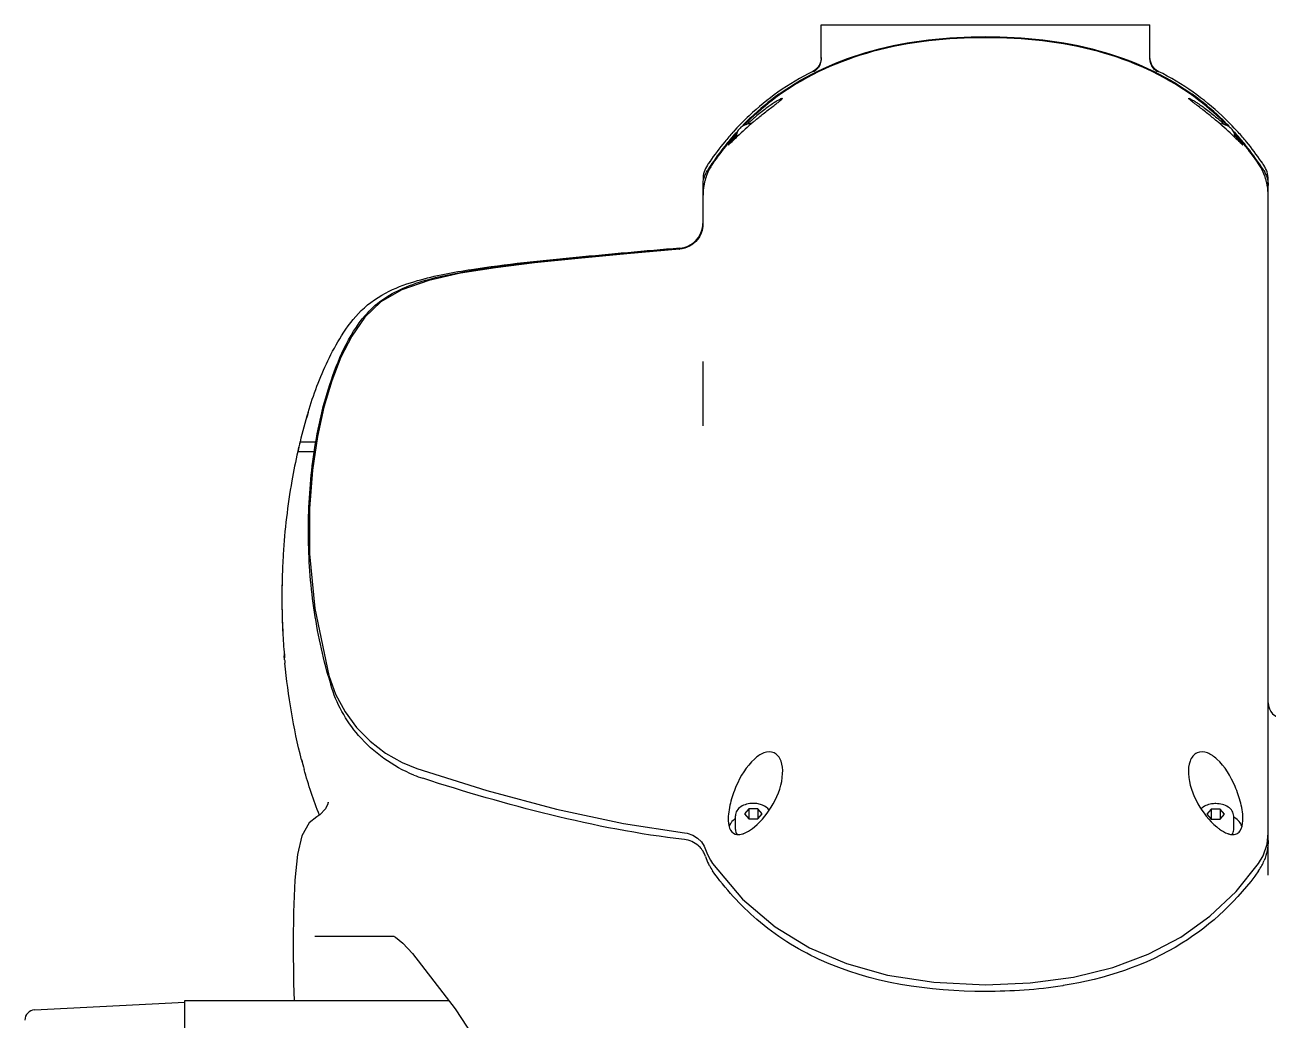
# Model space of a CAD drawing. Header units: millimetres. Extents: x 5828 to 7155, y 123 to 421.
# Drawn here: x 6508.01 to 6520.11, y 297.21 to 306.9 of the extents above; entities that cross this region are included whole.
import ezdxf

# ---------------------------------------------------------------- set-up
doc = ezdxf.new("R2010")
doc.units = ezdxf.units.MM
doc.layers.add('外形图', color=7, linetype='Continuous')

msp = doc.modelspace()

# ---------------------------------------------------------------- linework, layer by layer
at = {"layer": '外形图', "color": 0, "linetype": 'Continuous'}
for p, q in [((6515.7647, 306.5733), (6515.7647, 306.9011)), ((6515.7647, 306.9011), (6518.9648, 306.9011)), ((6518.9648, 306.5733), (6518.9648, 306.9011)), ((6515.748, 306.5132), (6515.7442, 306.5061)), ((6515.6833, 306.4485), (6515.6899, 306.4518)), ((6519.0395, 306.4519), (6519.0461, 306.4486)), ((6519.0461, 306.4485), (6519.0462, 306.4484)), ((6514.9392, 305.8056), (6514.9449, 305.811)), ((6514.9396, 305.8059), (6514.9396, 305.8222)), ((6514.9449, 305.811), (6514.9475, 305.8135)), ((6519.7834, 305.8121), (6519.7867, 305.8089)), ((6519.7867, 305.8089), (6519.7901, 305.8057)), ((6519.7898, 305.8059), (6519.7898, 305.8193)), ((6514.6146, 304.9579), (6514.6146, 305.337)), ((6520.1148, 298.6242), (6520.1148, 305.3962)), ((6514.3864, 304.7259), (6514.3865, 304.7307)), ((6514.3865, 304.7307), (6514.3865, 304.731)), ((6514.6146, 302.9965), (6514.6146, 303.624)), ((6510.7711, 303.1281), (6510.7712, 303.1281)), ((6510.6923, 302.8416), (6510.8468, 302.8416)), ((6510.6703, 302.748), (6510.8242, 302.748)), ((6510.8243, 302.748), (6510.8247, 302.748)), ((6510.6131, 302.4615), (6510.613, 302.4615)), ((6510.5292, 301.7448), (6510.5294, 301.7448)), ((6510.5214, 301.0605), (6510.5218, 301.0605)), ((6510.5265, 300.9611), (6510.5262, 300.9611)), ((6510.5424, 300.7213), (6510.5392, 300.7588)), ((6510.5424, 300.7213), (6510.5409, 300.7377)), ((6510.5422, 300.7389), (6510.5419, 300.7389)), ((6510.7078, 299.7473), (6510.7086, 299.7473)), ((6510.7336, 299.6538), (6510.7328, 299.6538)), ((6511.6867, 299.7188), (6511.8278, 299.6616)), ((6515.0613, 299.2686), (6515.018, 299.2204)), ((6515.0613, 299.2686), (6515.0613, 299.1722)), ((6515.1479, 299.2686), (6515.0613, 299.2686)), ((6515.1479, 299.2686), (6515.1479, 299.1722)), ((6515.1912, 299.2204), (6515.1479, 299.2686)), ((6519.5614, 299.2658), (6519.5181, 299.2176)), ((6519.5614, 299.2658), (6519.5614, 299.1694)), ((6519.648, 299.2658), (6519.5614, 299.2658)), ((6519.648, 299.2658), (6519.648, 299.1694)), ((6519.6913, 299.2176), (6519.648, 299.2658)), ((6510.857, 299.1911), (6510.8556, 299.1904)), ((6513.841, 299.1266), (6514.4346, 299.0366)), ((6514.9296, 299.0672), (6514.9296, 299.2013)), ((6515.018, 299.2204), (6515.0613, 299.1722)), ((6515.0613, 299.1722), (6515.1479, 299.1722)), ((6515.1479, 299.1722), (6515.1912, 299.2204)), ((6519.5181, 299.2176), (6519.5614, 299.1694)), ((6519.5614, 299.1694), (6519.648, 299.1694)), ((6519.648, 299.1694), (6519.6913, 299.2176)), ((6519.7797, 299.0644), (6519.7797, 299.1984)), ((6520.1039, 298.9259), (6520.1148, 299.0327)), ((6514.6258, 298.906), (6514.6398, 298.8721)), ((6514.686, 298.7697), (6514.7077, 298.7361)), ((6514.7077, 298.7361), (6514.7077, 298.7361)), ((6510.6289, 298.2647), (6510.6258, 297.9712)), ((6510.6258, 297.9712), (6510.6258, 297.9713)), ((6511.6078, 298.0258), (6510.8362, 298.0258)), ((6511.6078, 298.0258), (6511.607, 298.0259)), ((6511.6945, 297.9626), (6511.7863, 297.8626)), ((6511.7865, 297.8623), (6511.7863, 297.8626)), ((6517.3647, 297.5564), (6517.7997, 297.5744)), ((6518.1207, 297.548), (6518.1157, 297.5472)), ((6508.1092, 297.3122), (6509.5701, 297.3888)), ((6509.5695, 297.4008), (6509.5695, 296.6131)), ((6512.1429, 297.4008), (6509.5695, 297.4008))]:
    msp.add_line(p, q, dxfattribs=at)
for points in [[(6515.7442, 306.5061), (6515.74, 306.4995), (6515.7357, 306.4932), (6515.7311, 306.4873), (6515.7263, 306.4817), (6515.7213, 306.4764), (6515.7162, 306.4714), (6515.7109, 306.4668), (6515.7055, 306.4625), (6515.7002, 306.4587), (6515.6951, 306.4552), (6515.6902, 306.4523), (6515.6858, 306.4498), (6515.6837, 306.4487), (6515.6833, 306.4485)], [(6515.7647, 306.5733), (6515.7643, 306.563), (6515.7596, 306.5348), (6515.7503, 306.5092), (6515.7375, 306.4872), (6515.7227, 306.4693), (6515.7082, 306.4561), (6515.6976, 306.4484), (6515.6935, 306.4458), (6515.693, 306.4456)], [(6515.7576, 306.5364), (6515.7548, 306.5283), (6515.7516, 306.5206), (6515.748, 306.5132)], [(6515.7647, 306.5819), (6515.7643, 306.5719), (6515.7634, 306.5626), (6515.762, 306.5536), (6515.76, 306.5449), (6515.7576, 306.5364)], [(6519.0364, 306.4456), (6519.0361, 306.4458), (6519.0317, 306.4485), (6519.0213, 306.456), (6519.0078, 306.4681), (6518.9943, 306.4839), (6518.9822, 306.5032), (6518.9727, 306.5251), (6518.9668, 306.5489), (6518.9648, 306.5733)], [(6518.9839, 306.5085), (6518.9793, 306.5175), (6518.9752, 306.527), (6518.9716, 306.537), (6518.9688, 306.5475), (6518.9666, 306.5585), (6518.9653, 306.5699), (6518.9651, 306.5733)], [(6519.0462, 306.4484), (6519.0457, 306.4487), (6519.0432, 306.45), (6519.0375, 306.4533), (6519.0311, 306.4573), (6519.0248, 306.4618), (6519.0185, 306.4668), (6519.0123, 306.4724), (6519.0061, 306.4784), (6519.0002, 306.4851), (6518.9944, 306.4923), (6518.989, 306.5001), (6518.9839, 306.5085)], [(6514.3865, 304.7174), (6513.8738, 304.6717), (6513.3987, 304.6272), (6512.9758, 304.5832), (6512.5962, 304.5365), (6512.2537, 304.4824), (6511.9463, 304.4137), (6511.6844, 304.3224), (6511.4805, 304.2047), (6511.3223, 304.0542), (6511.196, 303.872), (6511.0903, 303.6646), (6511.001, 303.4353), (6510.9249, 303.1795), (6510.8618, 302.8923), (6510.8136, 302.5667), (6510.7851, 302.192), (6510.7856, 301.7517), (6510.8354, 301.2196), (6510.9735, 300.5669)], [(6510.9735, 300.5669), (6511.0393, 300.3841), (6511.1303, 300.2146), (6511.2425, 300.0622), (6511.3741, 299.9276), (6511.5242, 299.8116), (6511.6867, 299.7188)], [(6511.8278, 299.6616), (6512.5097, 299.4484), (6513.1896, 299.2666), (6513.841, 299.1266)], [(6510.9419, 299.2696), (6510.8866, 299.2095), (6510.857, 299.1911)], [(6510.9653, 299.3313), (6510.9654, 299.3333), (6510.9624, 299.3169), (6510.9419, 299.2696)], [(6510.8556, 299.1904), (6510.7822, 299.1322), (6510.7114, 299.0054), (6510.6685, 298.8258), (6510.6421, 298.5757), (6510.6289, 298.2647)], [(6514.4346, 299.0366), (6514.462, 299.0319), (6514.5159, 299.0129), (6514.5619, 298.9839), (6514.5985, 298.9478), (6514.6258, 298.906)], [(6520.0217, 298.7361), (6520.0662, 298.8129), (6520.1039, 298.9259)], [(6514.6399, 298.8721), (6514.6571, 298.8263), (6514.686, 298.7697)], [(6514.7077, 298.7361), (6514.9983, 298.3894), (6515.3155, 298.1199), (6515.6512, 297.916), (6516.0126, 297.7622), (6516.4115, 297.6508), (6516.8626, 297.5806), (6517.3647, 297.5564)], [(6517.7997, 297.5744), (6518.2205, 297.6311), (6518.6038, 297.7251), (6518.9483, 297.8539), (6519.2638, 298.0201), (6519.5483, 298.2231), (6519.8036, 298.465), (6520.0217, 298.7361)], [(6510.6258, 297.9713), (6510.63, 297.5727), (6510.635, 297.4008)], [(6511.6077, 298.0258), (6511.6222, 298.0185), (6511.6945, 297.9626)], [(6511.7865, 297.8623), (6512.2038, 297.3219), (6512.6135, 296.6923), (6512.9341, 296.0659), (6513.1756, 295.4526)]]:
    msp.add_lwpolyline(points, dxfattribs=at)
for centre, radius, start, end in [((6516.89, 304.0495), 2.6854, 116.70156, 125.13991), ((6517.8386, 304.0483), 2.6869, 54.86248, 63.29587), ((6516.8496, 304.1112), 2.6117, 125.19503, 133.13536), ((6516.8591, 304.1273), 2.5823, 125.66081, 133.59849), ((6516.8528, 304.1275), 2.5699, 125.5204, 133.48316), ((6517.8728, 304.1228), 2.576, 46.52743, 54.47334), ((6517.8704, 304.1274), 2.5822, 46.40051, 54.33869), ((6517.8794, 304.1105), 2.6125, 46.87038, 54.80841), ((6516.8892, 304.0703), 2.6686, 133.15463, 137.98391), ((6517.4603, 303.1966), 3.628, 130.50797, 133.83762), ((6516.8808, 304.1047), 2.6137, 133.60014, 135.99839), ((6516.8862, 304.0914), 2.619, 133.46979, 135.46274), ((6516.5108, 304.3776), 2.1377, 131.33537, 133.28318), ((6516.5062, 304.3829), 2.1306, 130.77568, 131.33537), ((6517.4535, 303.2012), 3.6201, 130.24556, 130.47305), ((6518.232, 304.3931), 2.1173, 48.6594, 49.22307), ((6517.3056, 303.2363), 3.5741, 49.49171, 49.75352), ((6517.3102, 303.2418), 3.567, 46.10228, 49.48965), ((6518.2086, 304.3667), 2.1525, 46.57048, 48.65691), ((6517.8494, 304.0977), 2.6102, 44.36311, 46.53451), ((6517.8476, 304.1036), 2.6152, 43.80443, 46.39837), ((6517.8427, 304.0724), 2.6654, 41.97682, 46.85401), ((6516.948, 304.0169), 2.7481, 137.97734, 140.55927), ((6516.9641, 304.0205), 2.7244, 138.36578, 140.86446), ((6516.9574, 304.0343), 2.7178, 138.48232, 140.34347), ((6516.9297, 304.0586), 2.6809, 137.89942, 138.4791), ((6516.928, 304.0523), 2.6763, 137.8667, 138.36092), ((6516.3646, 304.5157), 1.9366, 137.37296, 137.5017), ((6517.7983, 304.0496), 2.6804, 41.58599, 42.14406), ((6517.7997, 304.0587), 2.6809, 41.47665, 42.14301), ((6518.3857, 304.5347), 1.9084, 42.44985, 42.65383), ((6517.7647, 304.02), 2.7252, 39.13243, 41.58145), ((6517.7713, 304.0338), 2.7186, 39.64674, 41.47364), ((6517.7855, 304.0206), 2.7426, 39.436, 41.98306), ((6517.039, 303.9433), 2.865, 140.57938, 145.42174), ((6517.0606, 303.9517), 2.8499, 140.99658, 145.86841), ((6517.0579, 303.9458), 2.8443, 140.88988, 145.71746), ((6516.9872, 304.0094), 2.7566, 140.34038, 140.96865), ((6517.742, 304.0092), 2.7569, 39.03103, 39.64973), ((6517.671, 303.9454), 2.845, 34.28243, 39.10722), ((6517.6686, 303.9516), 2.8501, 34.13003, 39.00304), ((6517.6893, 303.9429), 2.8662, 34.57174, 39.41371), ((6514.8646, 305.3962), 0.25, 146.1924, 180), ((6517.126, 303.8819), 2.9716, 145.39941, 146.19316), ((6517.1855, 303.8657), 3.0016, 145.84649, 147.39809), ((6517.5436, 303.8654), 3.002, 32.60105, 34.15199), ((6517.5928, 303.8749), 2.9843, 33.80677, 34.59613), ((6519.8648, 305.3962), 0.25, 0, 33.80762), ((6515.1679, 305.2433), 0.5533, 170.33288, 180.0301), ((6515.1576, 305.2445), 0.5429, 168.18267, 170.28455), ((6515.1604, 305.2439), 0.5457, 164.52575, 168.17898), ((6519.568, 305.244), 0.5467, 11.76323, 15.43336), ((6519.5653, 305.2434), 0.5495, 9.70968, 11.76471), ((6519.5613, 305.243), 0.5535, 359.99532, 9.68722), ((6514.3632, 304.9758), 0.2514, 348.13901, 355.94608), ((6514.3639, 304.9757), 0.2507, 355.95601, 358.09374), ((6514.3583, 304.9673), 0.2564, 357.92175, 0.00319), ((6514.3641, 304.9753), 0.2505, 286.61726, 348.202), ((6514.3644, 304.975), 0.25, 275.05191, 286.58011), ((6514.365, 304.9616), 0.2452, 275.03292, 275.38971), ((6515.5851, 301.6508), 5.0356, 162.93932, 166.32124), ((6515.5852, 301.6508), 5.0356, 162.93931, 166.32122), ((6516.0907, 301.5235), 5.5572, 166.27896, 167.26999), ((6516.0914, 301.5234), 5.5572, 166.2789, 167.26992), ((6516.4879, 301.4358), 5.9637, 167.28886, 170.09671), ((6516.488, 301.4358), 5.9637, 167.28885, 170.09671), ((6517.0927, 301.3322), 6.5778, 170.11396, 176.40323), ((6517.1287, 301.3155), 6.6135, 176.27822, 178.20575), ((6517.1555, 301.3235), 6.6395, 176.36212, 178.28201), ((6517.0576, 301.326), 6.5419, 178.27842, 180.23825), ((6517.0873, 301.3258), 6.5712, 178.28463, 182.31382), ((6517.0637, 301.3258), 6.5479, 180.23652, 180.40992), ((6517.0815, 301.3263), 6.5657, 180.41248, 182.3194), ((6517.1702, 301.3296), 6.6552, 182.31698, 182.48426), ((6517.197, 301.3307), 6.6807, 182.31744, 183.17107), ((6517.1954, 301.3307), 6.6804, 182.48411, 182.92204), ((6517.2114, 301.3315), 6.6965, 182.92227, 183.17076), ((6517.2326, 301.3327), 6.717, 183.17106, 185.07167), ((6517.2328, 301.3327), 6.7169, 183.17105, 185.07169), ((6517.2054, 301.3305), 6.6909, 185.2233, 185.51692), ((6515.9776, 301.96), 5.2019, 195.55066, 196.56848), ((6520.2648, 300.3009), 0.15, 180, 270), ((6515.6932, 301.0286), 5.1474, 194.41262, 195.49066), ((6515.694, 301.0286), 5.1474, 194.41269, 195.49073), ((6512.2921, 300.8099), 1.3077, 247.91065, 251.98826), ((6514.9408, 299.2169), 0.2003, 287.14728, 288.92311), ((6514.9346, 299.2348), 0.2193, 288.92896, 290.99343), ((6519.7928, 299.2292), 0.2133, 250.4426, 251.03132), ((6519.7882, 299.2156), 0.199, 251.00726, 253.56195), ((6514.4158, 298.7331), 0.2346, 31.6289, 38.47809), ((6514.4188, 298.735), 0.2311, 26.36493, 31.61936), ((6514.4195, 298.7353), 0.2304, 22.07255, 26.38501), ((6514.4327, 298.7406), 0.2161, 17.57795, 22.07342), ((6515.1237, 298.9594), 0.5087, 197.56434, 206.47681), ((6519.6082, 298.9583), 0.506, 331.45093, 337.68393), ((6515.1206, 298.958), 0.5053, 206.49099, 208.41023), ((6515.1179, 298.9565), 0.5022, 208.41198, 215.2546), ((6519.6113, 298.9567), 0.5025, 324.75168, 331.44453), ((6508.1144, 297.2123), 0.1, 93, 180)]:
    msp.add_arc(centre, radius, start, end, dxfattribs=at)
for points, knots in [([(6515.3536, 306.2254), (6515.625, 306.4201), (6516.2841, 306.7158), (6516.9941, 306.7862), (6517.3647, 306.7862)], [0, 0, 0, 0, 0.4740396, 1, 1, 1, 1]), ([(6517.3647, 306.7764), (6516.9956, 306.7764), (6516.288, 306.7064), (6515.6308, 306.4127), (6515.3597, 306.2192)], [0, 0, 0, 0, 0.5256911, 1, 1, 1, 1]), ([(6517.3647, 306.7862), (6517.7353, 306.7862), (6518.4453, 306.7158), (6519.1044, 306.4201), (6519.3758, 306.2254)], [0, 0, 0, 0, 0.525961, 1, 1, 1, 1]), ([(6519.3696, 306.2192), (6519.0985, 306.4128), (6518.4413, 306.7064), (6517.7338, 306.7764), (6517.3647, 306.7764)], [0, 0, 0, 0, 0.4744203, 1, 1, 1, 1]), ([(6515.7154, 306.4643), (6515.7044, 306.459), (6515.6639, 306.4387), (6515.6976, 306.4557), (6515.7053, 306.4594)], [0, 0, 0, 0, 0.5902418, 1, 1, 1, 1]), ([(6519.0472, 306.4479), (6519.0458, 306.4451), (6519.0312, 306.4611), (6519.022, 306.4604), (6519.0137, 306.4645)], [0, 0, 0, 0, 0.2572338, 1, 1, 1, 1]), ([(6515.3874, 306.1852), (6515.3875, 306.1874), (6515.3727, 306.1816), (6515.3613, 306.1754), (6515.3316, 306.1585), (6515.2837, 306.1276), (6515.2079, 306.0738), (6515.1475, 306.0247), (6515.1147, 305.9964)], [0, 0, 0, 0, 0.0201566, 0.0807577, 0.1748332, 0.2968543, 0.6101382, 1, 1, 1, 1]), ([(6515.1147, 305.9643), (6515.1432, 305.9885), (6515.203, 306.0377), (6515.2782, 306.0957), (6515.3329, 306.1381), (6515.3631, 306.1608), (6515.3782, 306.1754), (6515.3873, 306.1824), (6515.3874, 306.1852)], [0, 0, 0, 0, 0.3198293, 0.6614285, 0.8086595, 0.9149501, 0.976458, 1, 1, 1, 1]), ([(6519.342, 306.1852), (6519.3419, 306.1874), (6519.3567, 306.1816), (6519.3681, 306.1754), (6519.3978, 306.1585), (6519.4458, 306.1276), (6519.5216, 306.0738), (6519.582, 306.0247), (6519.6148, 305.9964)], [0, 0, 0, 0, 0.0201477, 0.0807527, 0.1748081, 0.2968399, 0.6101204, 1, 1, 1, 1]), ([(6519.6148, 305.9643), (6519.5862, 305.9885), (6519.5264, 306.0377), (6519.4512, 306.0957), (6519.3965, 306.1381), (6519.3664, 306.1608), (6519.3512, 306.1754), (6519.3421, 306.1824), (6519.342, 306.1852)], [0, 0, 0, 0, 0.3198378, 0.6614275, 0.8086693, 0.9149592, 0.9764103, 1, 1, 1, 1]), ([(6515.0892, 305.9423), (6515.0697, 305.9404), (6515.0325, 305.9323), (6514.9838, 305.9072), (6514.9541, 305.8752), (6514.9418, 305.8455), (6514.9396, 305.8299), (6514.9396, 305.8222)], [0, 0, 0, 0, 0.2813994, 0.5413678, 0.7770501, 0.8893926, 1, 1, 1, 1]), ([(6519.7898, 305.8193), (6519.7898, 305.8345), (6519.781, 305.8662), (6519.747, 305.9032), (6519.6995, 305.9285), (6519.663, 305.9369), (6519.6439, 305.9391)], [0, 0, 0, 0, 0.2220272, 0.4582153, 0.7182989, 1, 1, 1, 1]), ([(6514.9367, 305.824), (6514.9257, 305.8119), (6514.9068, 305.7903), (6514.882, 305.7626), (6514.8703, 305.7446), (6514.8623, 305.7366), (6514.8624, 305.734)], [0, 0, 0, 0, 0.4198961, 0.7440182, 0.9335684, 1, 1, 1, 1]), ([(6514.8624, 305.734), (6514.8626, 305.7313), (6514.8766, 305.7462), (6514.8866, 305.7537), (6514.9125, 305.7799), (6514.9294, 305.7961), (6514.9392, 305.8056)], [0, 0, 0, 0, 0.0766579, 0.2946442, 0.6099914, 1, 1, 1, 1]), ([(6519.7901, 305.8057), (6519.7999, 305.7962), (6519.8169, 305.78), (6519.8428, 305.7537), (6519.8528, 305.7462), (6519.8669, 305.7313), (6519.867, 305.734)], [0, 0, 0, 0, 0.3899319, 0.7052441, 0.9232637, 1, 1, 1, 1]), ([(6519.867, 305.734), (6519.8671, 305.7365), (6519.8593, 305.7444), (6519.8478, 305.7621), (6519.8234, 305.7895), (6519.8047, 305.8108), (6519.7938, 305.8228)], [0, 0, 0, 0, 0.0663974, 0.2554234, 0.5792047, 1, 1, 1, 1]), ([(6514.7078, 305.548), (6514.6992, 305.5354), (6514.6683, 305.4858), (6514.6459, 305.4311), (6514.6344, 305.3895)], [0, 0, 0, 0, 0.2609313, 1, 1, 1, 1]), ([(6520.095, 305.3895), (6520.0835, 305.4312), (6520.0611, 305.4859), (6520.0302, 305.5354), (6520.0217, 305.548)], [0, 0, 0, 0, 0.7402143, 1, 1, 1, 1]), ([(6514.6145, 304.958), (6514.6126, 304.9063), (6514.5708, 304.7873), (6514.4536, 304.7237), (6514.388, 304.7175)], [0, 0, 0, 0, 0.4397582, 1, 1, 1, 1]), ([(6510.7707, 303.1283), (6510.8234, 303.2995), (6510.9182, 303.5565), (6511.0962, 303.8873), (6511.2808, 304.1367), (6511.5441, 304.3157), (6511.9119, 304.4431), (6512.5216, 304.5548), (6513.3746, 304.6414), (6514.0504, 304.7016), (6514.3865, 304.731)], [0, 0, 0, 0, 0.1242999, 0.1889043, 0.2604973, 0.3371765, 0.405341, 0.5293266, 0.7660322, 1, 1, 1, 1]), ([(6510.9661, 300.5654), (6510.9016, 300.797), (6510.8048, 301.2673), (6510.7584, 301.9842), (6510.8068, 302.7009), (6510.9332, 303.2942), (6511.1137, 303.7556), (6511.2808, 304.0404), (6511.4892, 304.2343), (6511.7802, 304.3893), (6512.2089, 304.4911), (6512.743, 304.5677), (6513.4718, 304.6455), (6514.0203, 304.6937), (6514.3864, 304.7259)], [0, 0, 0, 0, 0.1058995, 0.2106627, 0.3154364, 0.4215558, 0.4761185, 0.5334316, 0.5650785, 0.6002161, 0.6773506, 0.7574346, 0.8381478, 1, 1, 1, 1]), ([(6511.8004, 299.5983), (6511.5957, 299.6813), (6511.249, 299.9288), (6511.045, 300.2972), (6510.9916, 300.4766)], [0, 0, 0, 0, 0.5413775, 1, 1, 1, 1]), ([(6515.1147, 299.7538), (6515.0351, 299.6818), (6514.9479, 299.5346), (6514.8762, 299.326), (6514.858, 299.2112), (6514.8606, 299.154)], [0, 0, 0, 0, 0.4846171, 0.7414984, 1, 1, 1, 1]), ([(6515.3897, 299.6135), (6515.3915, 299.6541), (6515.3878, 299.7308), (6515.3157, 299.8319), (6515.1976, 299.8209), (6515.1417, 299.7782), (6515.1147, 299.7538)], [0, 0, 0, 0, 0.279217, 0.5216801, 0.7494864, 1, 1, 1, 1]), ([(6519.6148, 299.7537), (6519.5878, 299.7781), (6519.5319, 299.8208), (6519.4138, 299.8319), (6519.3416, 299.7308), (6519.3379, 299.6541), (6519.3398, 299.6135)], [0, 0, 0, 0, 0.2505202, 0.478328, 0.72078, 1, 1, 1, 1]), ([(6519.8689, 299.154), (6519.8715, 299.2111), (6519.8532, 299.3259), (6519.7815, 299.5345), (6519.6944, 299.6817), (6519.6148, 299.7537)], [0, 0, 0, 0, 0.2584704, 0.5153577, 1, 1, 1, 1]), ([(6515.1147, 299.0927), (6515.1895, 299.1545), (6515.3142, 299.3156), (6515.385, 299.5108), (6515.3897, 299.6135)], [0, 0, 0, 0, 0.4855717, 1, 1, 1, 1]), ([(6519.3398, 299.6135), (6519.3444, 299.5108), (6519.4152, 299.3156), (6519.5399, 299.1544), (6519.6148, 299.0926)], [0, 0, 0, 0, 0.5144275, 1, 1, 1, 1]), ([(6514.433, 298.9702), (6513.9937, 299.0197), (6513.1353, 299.1908), (6512.297, 299.4334), (6511.8878, 299.5664)], [0, 0, 0, 0, 0.5067724, 1, 1, 1, 1]), ([(6515.1046, 299.3227), (6515.0826, 299.3227), (6515.0399, 299.3173), (6514.983, 299.2934), (6514.9472, 299.2597), (6514.9322, 299.227), (6514.9296, 299.2098), (6514.9296, 299.2013)], [0, 0, 0, 0, 0.2818203, 0.5442661, 0.7798007, 0.8909538, 1, 1, 1, 1]), ([(6515.2601, 299.2577), (6515.244, 299.2793), (6515.2067, 299.3041), (6515.1512, 299.3198), (6515.1203, 299.3227), (6515.1046, 299.3227)], [0, 0, 0, 0, 0.4668328, 0.7284285, 1, 1, 1, 1]), ([(6519.6047, 299.3199), (6519.591, 299.3199), (6519.5403, 299.3159), (6519.4888, 299.2955), (6519.4621, 299.2694)], [0, 0, 0, 0, 0.2690162, 1, 1, 1, 1]), ([(6519.7797, 299.1984), (6519.7797, 299.2069), (6519.7771, 299.2242), (6519.7621, 299.2569), (6519.7263, 299.2906), (6519.6694, 299.3145), (6519.6267, 299.3199), (6519.6047, 299.3199)], [0, 0, 0, 0, 0.1090452, 0.2201993, 0.4557362, 0.7181823, 1, 1, 1, 1]), ([(6514.8606, 299.154), (6514.862, 299.122), (6514.8682, 299.0622), (6514.9203, 299.0225), (6514.9447, 299.0193)], [0, 0, 0, 0, 0.5663403, 1, 1, 1, 1]), ([(6519.7651, 299.0187), (6519.7788, 299.0179), (6519.8079, 299.0211), (6519.8593, 299.0639), (6519.8672, 299.1184), (6519.8689, 299.154)], [0, 0, 0, 0, 0.2151183, 0.4400421, 1, 1, 1, 1]), ([(6519.8427, 299.1332), (6519.8312, 299.1496), (6519.8108, 299.1687), (6519.7878, 299.1833), (6519.7814, 299.187)], [0, 0, 0, 0, 0.7315979, 1, 1, 1, 1]), ([(6514.9296, 299.0672), (6514.9296, 299.0592), (6514.9324, 299.0427), (6514.9401, 299.028), (6514.945, 299.0211)], [0, 0, 0, 0, 0.4858096, 1, 1, 1, 1]), ([(6515.0132, 299.0301), (6515.022, 299.0335), (6515.0583, 299.0501), (6515.0912, 299.0733), (6515.1147, 299.0927)], [0, 0, 0, 0, 0.2367355, 1, 1, 1, 1]), ([(6519.6148, 299.0926), (6519.6233, 299.0857), (6519.6561, 299.0602), (6519.6925, 299.0384), (6519.7214, 299.0282)], [0, 0, 0, 0, 0.2638014, 1, 1, 1, 1]), ([(6519.7652, 299.0194), (6519.7698, 299.0262), (6519.7771, 299.0406), (6519.7797, 299.0566), (6519.7797, 299.0644)], [0, 0, 0, 0, 0.5134934, 1, 1, 1, 1]), ([(6514.5995, 298.8791), (6514.5906, 298.8903), (6514.5464, 298.9369), (6514.4825, 298.9646), (6514.433, 298.9702)], [0, 0, 0, 0, 0.2224877, 1, 1, 1, 1]), ([(6517.3647, 297.491), (6516.8153, 297.491), (6515.9984, 297.6076), (6515.1386, 298.1497), (6514.8314, 298.4918), (6514.7078, 298.6666)], [0, 0, 0, 0, 0.5474602, 0.7866523, 1, 1, 1, 1]), ([(6520.0217, 298.6667), (6519.824, 298.387), (6519.2629, 297.8514), (6518.5242, 297.613), (6518.1207, 297.548)], [0, 0, 0, 0, 0.4558661, 1, 1, 1, 1])]:
    msp.add_open_spline(points, degree=3, knots=knots, dxfattribs=at)
for points in [[(6514.9277, 305.7948), (6514.9139, 305.7848), (6514.9012, 305.7731), (6514.8908, 305.7596)], [(6519.833, 305.7665), (6519.8239, 305.777), (6519.8134, 305.7863), (6519.8023, 305.7944)], [(6514.6146, 305.337), (6514.6146, 305.3876), (6514.6296, 305.4402), (6514.6569, 305.4829)], [(6520.0726, 305.4829), (6520.0999, 305.4402), (6520.1148, 305.3876), (6520.1148, 305.337)], [(6510.7076, 299.7473), (6510.6285, 300.0552), (6510.576, 300.3707), (6510.5455, 300.6872)], [(6510.8817, 299.2075), (6510.8235, 299.353), (6510.7746, 299.5025), (6510.7327, 299.6535)], [(6514.8876, 299.1344), (6514.8796, 299.1233), (6514.8731, 299.1107), (6514.8691, 299.0975)], [(6514.9291, 299.1749), (6514.9134, 299.1637), (6514.8989, 299.1502), (6514.8876, 299.1344)], [(6519.8609, 299.0953), (6519.8572, 299.1088), (6519.8508, 299.1217), (6519.8427, 299.1332)], [(6514.9447, 299.0193), (6514.963, 299.017), (6514.9822, 299.0201), (6514.9999, 299.0255)], [(6519.7319, 299.0248), (6519.7427, 299.0216), (6519.7539, 299.0193), (6519.7651, 299.0187)], [(6520.1148, 298.9626), (6520.1148, 298.8959), (6520.1016, 298.8279), (6520.0763, 298.7662)], [(6518.1157, 297.5472), (6517.8678, 297.5076), (6517.6157, 297.491), (6517.3647, 297.491)]]:
    msp.add_open_spline(points, degree=3, dxfattribs=at)

doc.saveas('drawing.dxf')
